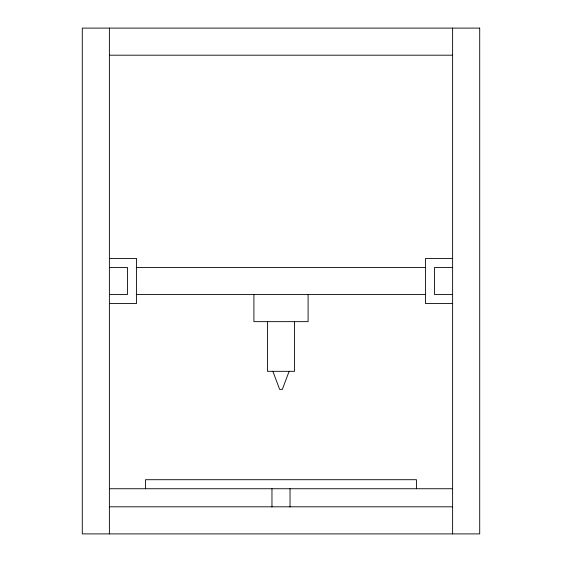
<?xml version="1.0" encoding="UTF-8"?>
<svg xmlns="http://www.w3.org/2000/svg" width="562" height="562" viewBox="0 0 562 562"><rect width="100%" height="100%" fill="white"/><g stroke="black" fill="none" stroke-linecap="round" stroke-linejoin="round"><path stroke-width="0.84" d="M289.128 371.32L282.356 389.389L279.644 389.389L272.872 371.32M109.386 55.195L452.614 55.195M109.386 258.422L136.489 258.422L136.489 303.578L109.386 303.578M452.614 258.422L425.511 258.422L425.511 303.578L452.614 303.578M109.386 267.449L127.455 267.449L127.455 294.551L109.386 294.551M136.229 267.449L425.771 267.449M452.614 267.449L434.545 267.449L434.545 294.551L452.614 294.551M136.229 294.551L425.771 294.551M109.386 488.736L452.614 488.736M109.386 506.805L452.614 506.805M452.614 28.1L452.614 533.9M416.484 488.736L416.484 479.709L145.516 479.709L145.516 488.736M308.095 294.551L308.095 321.647L253.905 321.647L253.905 294.551M294.551 321.647L294.551 371.32L267.449 371.32L267.449 321.647M290.034 488.736L290.034 506.98M271.966 488.736L271.966 506.98M109.386 28.1L109.386 533.9M479.709 28.1L82.291 28.1L82.291 533.9L479.709 533.9L479.709 28.1"/></g></svg>
